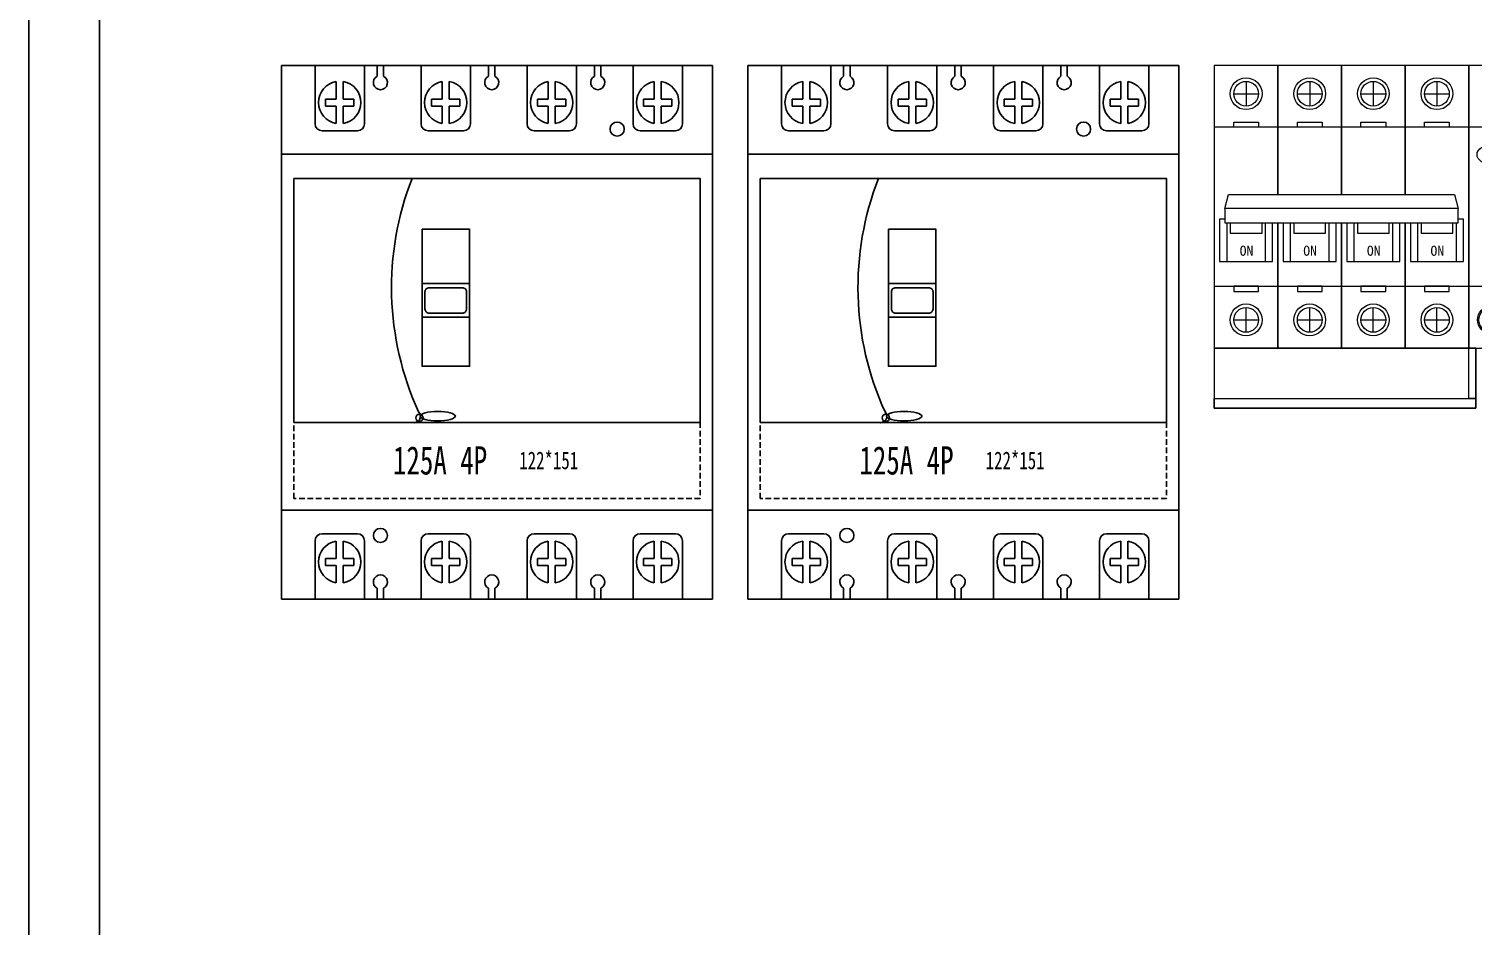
# Model space of a CAD drawing. Extents: x 310282 to 310982, y 295850 to 297850.
# Drawn here: x 310282.2 to 310690.9, y 297162.8 to 297416.7 of the extents above; entities that cross this region are included whole.
import ezdxf
from ezdxf.enums import TextEntityAlignment as Align

# ---------------------------------------------------------------- set-up
doc = ezdxf.new("R2010")
doc.units = 0
doc.header["$MEASUREMENT"] = 0
for name, pattern in [('DASH', [0.35, 0.25, -0.1]), ('DASHED', [0.75, 0.5, -0.25]), ('HIDDEN2', [4.7625, 3.175, -1.5875])]:
    doc.linetypes.add(name, pattern=pattern)
doc.layers.add('元件', color=7, linetype='Continuous')
doc.layers.add('布置图', color=30, linetype='Continuous')
doc.layers.add('细线', color=7, linetype='Continuous', lineweight=0)
doc.styles.add('GH-CZC', font='', dxfattribs={"width": 0.7})
doc.styles.add('宋', font='', dxfattribs={"width": 0.7})
doc.styles.add('正常', font='')
doc.styles.get('GH-CZC').set_extended_font_data('SimSun')
doc.styles.get('宋').set_extended_font_data('SimSun')
doc.styles.get('正常').set_extended_font_data('FangSong_GB2312')

# ---------------------------------------------------------------- blocks, each defined once
blk = doc.blocks.new('Manufacturer光辉PartName剩余电流动作微型断路器Series4PShellFrameLimitingCurrentRemarkPartTypeMinCurrent1MaxCurrent63Poles4PMinPower0MaxPower0LibType2DelFlgfalseUpdateDate')
at = {"layer": '细线'}
for p, q in [((-49.5, 44), (-49.5, 37)), ((-31.5, 44), (-31.5, 37)), ((-13.5, 44), (-13.5, 37)), ((4.5, 44), (4.5, 37)), ((22.5, 44), (22.5, 37)), ((-53, 40.5), (-46, 40.5)), ((-35, 40.5), (-28, 40.5)), ((-17, 40.5), (-10, 40.5)), ((1, 40.5), (8, 40.5)), ((19, 40.5), (26, 40.5)), ((17.84, -2.15), (22.84, -2.15)), ((17.84, -2.86), (22.84, -2.86)), ((17.84, -3.56), (22.84, -3.56)), ((17.84, -4.27), (22.84, -4.27)), ((17.84, -4.97), (22.84, -4.97)), ((17.84, -5.67), (22.84, -5.67)), ((17.84, -6.38), (22.84, -6.38)), ((-49.5, -27), (-49.5, -20)), ((-31.5, -27), (-31.5, -20)), ((-13.5, -27), (-13.5, -20)), ((4.5, -27), (4.5, -20)), ((-53, -23.5), (-46, -23.5)), ((-35, -23.5), (-28, -23.5)), ((-17, -23.5), (-10, -23.5)), ((1, -23.5), (8, -23.5)), ((17.77, -23.5), (21.98, -23.5)), ((19.88, -21.39), (19.88, -25.61)), ((28.52, -23.5), (32.73, -23.5)), ((30.62, -21.39), (30.62, -25.61)), ((39.27, -23.5), (43.48, -23.5)), ((41.38, -21.39), (41.38, -25.61)), ((50.02, -23.5), (54.23, -23.5)), ((52.12, -21.39), (52.12, -25.61))]:
    blk.add_line(p, q, dxfattribs=at)
for points in [[(-40.5, 12), (-40.5, 48.5), (-58.5, 48.5), (-58.5, -31.5), (-40.5, -31.5), (-40.5, 4)], [(-22.5, 12), (-22.5, 48.5), (-40.5, 48.5), (-40.5, 12)], [(-4.5, 12), (-4.5, 48.5), (-22.5, 48.5), (-22.5, 12)], [(-4.5, 4), (-4.5, -31.5), (13.5, -31.5), (13.5, 48.5), (-4.5, 48.5), (-4.5, 12)], [(-40.5, 12), (-40.5, 31), (-58.5, 31), (-58.5, -14), (-40.5, -14), (-40.5, 4)], [(-22.5, 12), (-22.5, 31), (-40.5, 31), (-40.5, 12)], [(-4.5, 12), (-4.5, 31), (-22.5, 31), (-22.5, 12)], [(-4.5, 4), (-4.5, -14), (13.5, -14), (13.5, 31), (-4.5, 31), (-4.5, 12)], [(-55.5, 5), (-57, 5), (-57, -7), (-42, -7), (-42, 4)], [(-3, 4), (-3, -7), (12, -7), (12, 5), (10.5, 5)], [(-55, 4), (-55, -7), (-44, -7), (-44, 4)], [(-54, 4), (-54, 1), (-45, 1), (-45, 4)], [(-40.5, 4), (-40.5, -31.5), (-22.5, -31.5), (-22.5, 4)], [(-40.5, 4), (-40.5, -14), (-22.5, -14), (-22.5, 4)], [(-39, 4), (-39, -7), (-24, -7), (-24, 4)], [(-37, 4), (-37, -7), (-26, -7), (-26, 4)], [(-36, 4), (-36, 1), (-27, 1), (-27, 4)], [(-22.5, 4), (-22.5, -31.5), (-4.5, -31.5), (-4.5, 4)], [(-22.5, 4), (-22.5, -14), (-4.5, -14), (-4.5, 4)], [(-21, 4), (-21, -7), (-6, -7), (-6, 4)], [(-19, 4), (-19, -7), (-8, -7), (-8, 4)], [(-18, 4), (-18, 1), (-9, 1), (-9, 4)], [(-1, 4), (-1, -7), (10, -7), (10, 4)], [(0, 4), (0, 1), (9, 1), (9, 4)]]:
    blk.add_lwpolyline(points, dxfattribs=at)
for points in [[(13.5, -31.5), (58.5, -31.5), (58.5, 48.5), (13.5, 48.5)], [(-53, 32.5), (-46, 32.5), (-46, 31), (-53, 31)], [(-35, 32.5), (-28, 32.5), (-28, 31), (-35, 31)], [(-17, 32.5), (-10, 32.5), (-10, 31), (-17, 31)], [(1, 32.5), (8, 32.5), (8, 31), (1, 31)], [(58.5, 31), (13.5, 31), (13.5, -14), (58.5, -14)], [(10.5, 8), (-55.5, 8), (-54.5, 12), (9.5, 12)], [(-55.5, 4), (10.5, 4), (10.5, 8), (-55.5, 8)], [(17.84, -6.77), (22.84, -6.77), (22.84, -1.77), (17.84, -1.77)], [(-53, -15.5), (-46, -15.5), (-46, -14), (-53, -14)], [(-35, -15.5), (-28, -15.5), (-28, -14), (-35, -14)], [(-17, -15.5), (-10, -15.5), (-10, -14), (-17, -14)], [(1, -15.5), (8, -15.5), (8, -14), (1, -14)], [(-58.5, -48.5), (15.5, -48.5), (15.5, -31.5), (-58.5, -31.5)], [(13.5, -31.5), (15.5, -31.5), (15.5, -45.7), (13.5, -45.7)], [(26.25, -31.5), (24.25, -31.5), (24.25, -41.5), (26.25, -41.5)], [(37, -31.5), (35, -31.5), (35, -41.5), (37, -41.5)], [(47.75, -31.5), (45.75, -31.5), (45.75, -41.5), (47.75, -41.5)], [(58.5, -31.5), (56.5, -31.5), (56.5, -41.5), (58.5, -41.5)], [(-58.5, -45.7), (15.5, -45.7), (15.5, -48.5), (-58.5, -48.5)]]:
    blk.add_lwpolyline(points, close=True, dxfattribs=at)
for centre, radius in [((-49.5, 40.5), 4.5), ((-31.5, 40.5), 4.5), ((-13.5, 40.5), 4.5), ((4.5, 40.5), 4.5), ((22.5, 40.5), 4.5), ((-49.5, 40.5), 3.5), ((-31.5, 40.5), 3.5), ((-13.5, 40.5), 3.5), ((4.5, 40.5), 3.5), ((22.5, 40.5), 3.5), ((-49.5, -23.5), 4.5), ((-49.5, -23.5), 3.5), ((-31.5, -23.5), 4.5), ((-31.5, -23.5), 3.5), ((-13.5, -23.5), 4.5), ((-13.5, -23.5), 3.5), ((4.5, -23.5), 4.5), ((4.5, -23.5), 3.5), ((19.88, -23.5), 3.88), ((19.88, -23.5), 3.49), ((30.62, -23.5), 3.88), ((30.62, -23.5), 3.49), ((41.38, -23.5), 3.88), ((41.38, -23.5), 3.49), ((52.12, -23.5), 3.88), ((52.12, -23.5), 3.49)]:
    blk.add_circle(centre, radius, dxfattribs=at)
blk.add_ellipse((20.34, 23.28), major_axis=(-4.5, 0), ratio=0.629929, dxfattribs=at)
at = {"layer": '细线', "color": 4, "linetype": 'DASH', "ltscale": 0.1, "style": '宋', "width": 0.6}
blk.add_text('DZ47LE-6.5P', height=8.5, dxfattribs=at).set_placement((17.05, 10.41))
at = {"layer": '细线', "color": 2, "lineweight": 15, "style": '正常'}
for p in [(-51.33, -5.36), (-33.33, -5.36), (-15.33, -5.36), (2.67, -5.36)]:
    blk.add_text('ON', height=2.851, dxfattribs=at).set_placement(p)
blk = doc.blocks.new('Manufacturer光辉PartName塑壳断路器Series4PShellFrameLimitingCurrentRemarkPartTypeMinCurrent16MaxCurrent125Poles4PMinPower0MaxPower0LibType2DelFlgfalseUpdateDate')
at = {"layer": '元件', "color": 0, "transparency": 33554687}
for p, q in [((-51.5, 75.5), (-51.5, 59)), ((-37.5, 75.5), (-37.5, 59)), ((-33.9, 72.43), (-33.9, 75.5)), ((-32.1, 72.43), (-32.1, 75.5)), ((-21.5, 75.5), (-21.5, 59)), ((-7.5, 75.5), (-7.5, 59)), ((-2.4, 72.43), (-2.4, 75.5)), ((-0.6, 72.43), (-0.6, 75.5)), ((8.5, 75.5), (8.5, 59)), ((22.5, 75.5), (22.5, 59)), ((27.6, 72.43), (27.6, 75.5)), ((29.4, 72.43), (29.4, 75.5)), ((38.5, 75.5), (38.5, 59)), ((52.5, 75.5), (52.5, 59)), ((-45.5, 66), (-45.5, 70.92)), ((-43.5, 66), (-43.5, 70.92)), ((-15.5, 66), (-15.5, 70.92)), ((-13.5, 66), (-13.5, 70.92)), ((14.5, 66), (14.5, 70.92)), ((16.5, 66), (16.5, 70.92)), ((44.5, 66), (44.5, 70.92)), ((46.5, 66), (46.5, 70.92)), ((-48.5, 64), (-48.5, 66)), ((-48.5, 66), (-45.5, 66)), ((-43.5, 66), (-40.5, 66)), ((-40.5, 64), (-40.5, 66)), ((-18.5, 66), (-15.5, 66)), ((-18.5, 64), (-18.5, 66)), ((-13.5, 66), (-10.5, 66)), ((-10.5, 64), (-10.5, 66)), ((11.5, 64), (11.5, 66)), ((11.5, 66), (14.5, 66)), ((16.5, 66), (19.5, 66)), ((19.5, 64), (19.5, 66)), ((41.5, 64), (41.5, 66)), ((41.5, 66), (44.5, 66)), ((46.5, 66), (49.5, 66)), ((49.5, 64), (49.5, 66)), ((-48.5, 64), (-45.5, 64)), ((-45.5, 59.08), (-45.5, 64)), ((-43.5, 64), (-40.5, 64)), ((-43.5, 59.08), (-43.5, 64)), ((-18.5, 64), (-15.5, 64)), ((-15.5, 59.08), (-15.5, 64)), ((-13.5, 59.08), (-13.5, 64)), ((-13.5, 64), (-10.5, 64)), ((11.5, 64), (14.5, 64)), ((14.5, 59.08), (14.5, 64)), ((16.5, 64), (19.5, 64)), ((16.5, 59.08), (16.5, 64)), ((41.5, 64), (44.5, 64)), ((44.5, 59.08), (44.5, 64)), ((46.5, 64), (49.5, 64)), ((46.5, 59.08), (46.5, 64)), ((-39.5, 57), (-49.5, 57)), ((-9.5, 57), (-19.5, 57)), ((20.5, 57), (10.5, 57)), ((50.5, 57), (40.5, 57)), ((-61, 50.39), (61, 50.39)), ((-61, -50.39), (61, -50.39)), ((-39.5, -57), (-49.5, -57)), ((-9.5, -57), (-19.5, -57)), ((20.5, -57), (10.5, -57)), ((50.5, -57), (40.5, -57)), ((-51.5, -75.5), (-51.5, -59)), ((-45.5, -59.08), (-45.5, -64)), ((-43.5, -59.08), (-43.5, -64)), ((-37.5, -75.5), (-37.5, -59)), ((-21.5, -75.5), (-21.5, -59)), ((-15.5, -59.08), (-15.5, -64)), ((-13.5, -59.08), (-13.5, -64)), ((-7.5, -75.5), (-7.5, -59)), ((8.5, -75.5), (8.5, -59)), ((14.5, -59.08), (14.5, -64)), ((16.5, -59.08), (16.5, -64)), ((22.5, -75.5), (22.5, -59)), ((38.5, -75.5), (38.5, -59)), ((44.5, -59.08), (44.5, -64)), ((46.5, -59.08), (46.5, -64)), ((52.5, -75.5), (52.5, -59)), ((-48.5, -64), (-45.5, -64)), ((-48.5, -64), (-48.5, -66)), ((-43.5, -64), (-40.5, -64)), ((-40.5, -64), (-40.5, -66)), ((-18.5, -64), (-18.5, -66)), ((-18.5, -64), (-15.5, -64)), ((-13.5, -64), (-10.5, -64)), ((-10.5, -64), (-10.5, -66)), ((11.5, -64), (14.5, -64)), ((11.5, -64), (11.5, -66)), ((16.5, -64), (19.5, -64)), ((19.5, -64), (19.5, -66)), ((41.5, -64), (41.5, -66)), ((41.5, -64), (44.5, -64)), ((46.5, -64), (49.5, -64)), ((49.5, -64), (49.5, -66)), ((-48.5, -66), (-45.5, -66)), ((-45.5, -66), (-45.5, -70.92)), ((-43.5, -66), (-40.5, -66)), ((-43.5, -66), (-43.5, -70.92)), ((-18.5, -66), (-15.5, -66)), ((-15.5, -66), (-15.5, -70.92)), ((-13.5, -66), (-13.5, -70.92)), ((-13.5, -66), (-10.5, -66)), ((11.5, -66), (14.5, -66)), ((14.5, -66), (14.5, -70.92)), ((16.5, -66), (19.5, -66)), ((16.5, -66), (16.5, -70.92)), ((41.5, -66), (44.5, -66)), ((44.5, -66), (44.5, -70.92)), ((46.5, -66), (46.5, -70.92)), ((46.5, -66), (49.5, -66)), ((-33.9, -72.43), (-33.9, -75.5)), ((-32.1, -72.43), (-32.1, -75.5)), ((-2.4, -72.43), (-2.4, -75.5)), ((-0.6, -72.43), (-0.6, -75.5)), ((27.6, -72.43), (27.6, -75.5)), ((29.4, -72.43), (29.4, -75.5))]:
    blk.add_line(p, q, dxfattribs=at)
for points in [[(-61, -75.5), (-61, 75.5)], [(-61, 75.5), (61, 75.5)], [(61, 75.5), (61, -75.5)], [(61, -75.5), (-61, -75.5)]]:
    blk.add_lwpolyline(points, dxfattribs=at)
for points in [[(-57.5, 43.5), (57.5, 43.5), (57.5, -25.5), (-57.5, -25.5)], [(-21.22, 29.14), (-7.78, 29.14), (-7.78, -9.6), (-21.22, -9.6)], [(-21.22, 13.76), (-7.78, 13.76), (-7.78, 4.24), (-21.22, 4.24)]]:
    blk.add_lwpolyline(points, close=True, dxfattribs=at)
blk.add_lwpolyline([(-19.19, 12.61), (-9.81, 12.61, -0.414214), (-8.61, 11.41), (-8.61, 6.59, -0.414214), (-9.81, 5.39), (-19.19, 5.39, -0.414214), (-20.39, 6.59), (-20.39, 11.41, -0.414214)], format="xyb", close=True, dxfattribs=at)
at = {"layer": '元件', "color": 0, "linetype": 'HIDDEN2', "ltscale": 0.5, "transparency": 33554687}
blk.add_lwpolyline([(-57.5, -25.5), (57.5, -25.5), (57.5, -47), (-57.5, -47)], close=True, dxfattribs=at)
at = {"layer": '元件', "color": 0, "linetype": 'ByBlock', "transparency": 33554687}
for centre in [(34, 57.5), (-33, -57.5)]:
    blk.add_circle(centre, 2, dxfattribs=at)
at = {"layer": '元件', "color": 0, "transparency": 33554687}
blk.add_circle((-21.96, -24.22), 1.02, dxfattribs=at)
for centre, radius, start, end in [((-44.5, 65), 6, 99.5941, 260.4059), ((-44.5, 65), 6, 279.5941, 80.4059), ((-33, 70.65), 2, 116.839, 63.161), ((-14.5, 65), 6, 99.5941, 260.4059), ((-14.5, 65), 6, 279.5941, 80.4059), ((-1.5, 70.65), 2, 116.839, 63.161), ((15.5, 65), 6, 99.5941, 260.4059), ((15.5, 65), 6, 279.5941, 80.4059), ((28.5, 70.65), 2, 116.839, 63.161), ((45.5, 65), 6, 99.5941, 260.4059), ((45.5, 65), 6, 279.5941, 80.4059), ((-49.5, 59), 2, 180, 270), ((-39.5, 59), 2, 270, 0), ((-19.5, 59), 2, 180, 270), ((-9.5, 59), 2, 270, 0), ((10.5, 59), 2, 180, 270), ((20.5, 59), 2, 270, 0), ((40.5, 59), 2, 180, 270), ((50.5, 59), 2, 270, 0), ((54.93, 12.69), 84.78, 158.6859, 204.5341), ((-23.47, -23.79), 1.8, 251.3296, 44.8965), ((-49.5, -59), 2, 90, 180), ((-39.5, -59), 2, 0, 90), ((-19.5, -59), 2, 90, 180), ((-9.5, -59), 2, 0, 90), ((10.5, -59), 2, 90, 180), ((20.5, -59), 2, 0, 90), ((40.5, -59), 2, 90, 180), ((50.5, -59), 2, 0, 90), ((-44.5, -65), 6, 99.5941, 260.4059), ((-44.5, -65), 6, 279.5941, 80.4059), ((-14.5, -65), 6, 99.5941, 260.4059), ((-14.5, -65), 6, 279.5941, 80.4059), ((15.5, -65), 6, 99.5941, 260.4059), ((15.5, -65), 6, 279.5941, 80.4059), ((45.5, -65), 6, 99.5941, 260.4059), ((45.5, -65), 6, 279.5941, 80.4059), ((-33, -70.65), 2, 296.839, 243.161), ((-1.5, -70.65), 2, 296.839, 243.161), ((28.5, -70.65), 2, 296.839, 243.161)]:
    blk.add_arc(centre, radius, start, end, dxfattribs=at)
blk.add_ellipse((-16.79, -23.74), major_axis=(-5, 0), ratio=0.263531, dxfattribs=at)
at = {"layer": '元件', "color": 0, "transparency": 33554687, "width": 0.7}
blk.add_text('125A 4P', height=8, dxfattribs=at).set_placement((-29.45, -36.25), align=Align.MIDDLE_LEFT)
at = {"layer": '元件', "color": 0, "transparency": 33554687, "style": 'GH-CZC', "width": 0.7}
blk.add_text('122*151', height=5, dxfattribs=at).set_placement((14.63, -36.25), align=Align.MIDDLE_CENTER)

msp = doc.modelspace()

# ---------------------------------------------------------------- linework, layer by layer
at = {"color": 2, "elevation": 0}
msp.add_lwpolyline([(310282.16, 297849.89), (310302.16, 297849.89), (310302.16, 295849.89), (310282.16, 295849.89)], close=True, dxfattribs=at)
at = {"layer": '布置图', "linetype": 'DASHED', "elevation": 0}
msp.add_lwpolyline([(310282.16, 297849.89), (310982.16, 297849.89), (310982.16, 295849.89), (310282.16, 295849.89)], close=True, dxfattribs=at)

# ---------------------------------------------------------------- block references
for name, p in [('Manufacturer光辉PartName塑壳断路器Series4PShellFrameLimitingCurrentRemarkPartTypeMinCurrent16MaxCurrent125Poles4PMinPower0MaxPower0LibType2DelFlgfalseUpdateDate', (310414.64, 297330.87)), ('Manufacturer光辉PartName塑壳断路器Series4PShellFrameLimitingCurrentRemarkPartTypeMinCurrent16MaxCurrent125Poles4PMinPower0MaxPower0LibType2DelFlgfalseUpdateDate', (310546.64, 297330.87)), ('Manufacturer光辉PartName剩余电流动作微型断路器Series4PShellFrameLimitingCurrentRemarkPartTypeMinCurrent1MaxCurrent63Poles4PMinPower0MaxPower0LibType2DelFlgfalseUpdateDate', (310676.14, 297357.87))]:
    msp.add_blockref(name, p)

doc.saveas('drawing.dxf')
